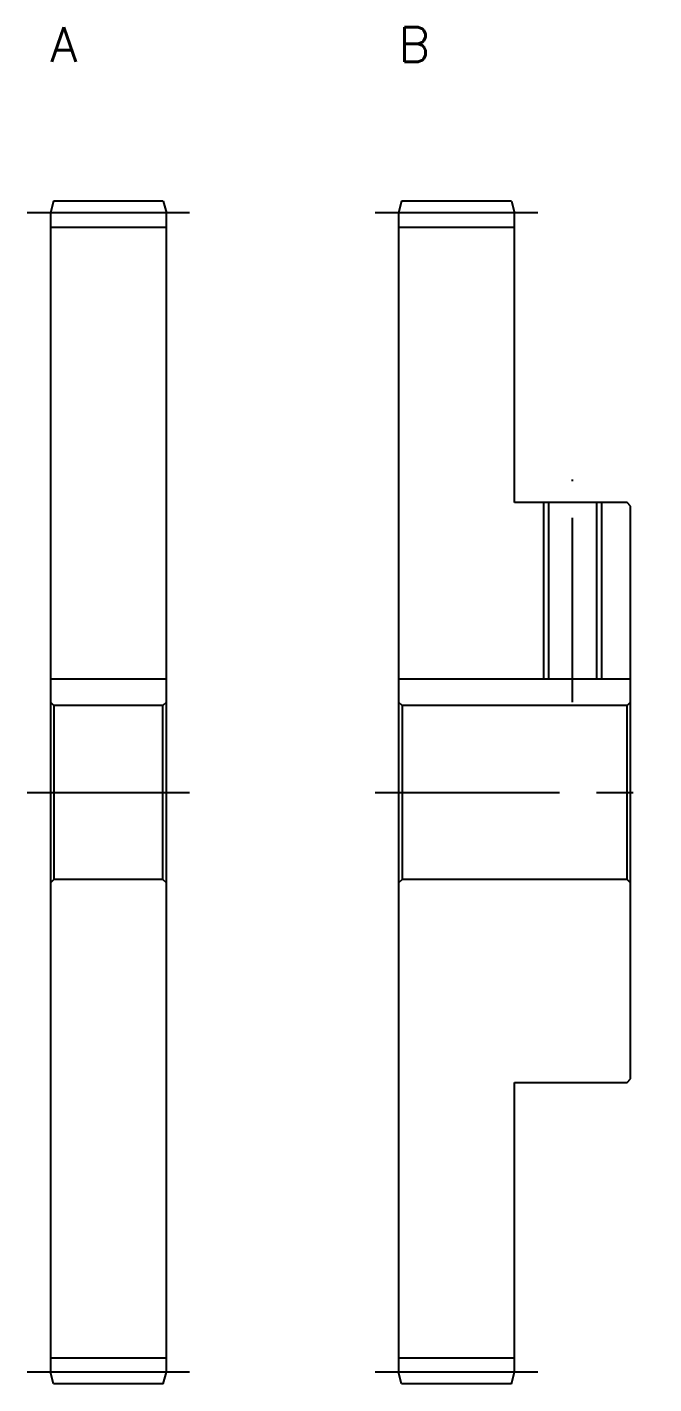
# Model space of a CAD drawing. Extents: x -2 to 174, y -13 to 127.
# Drawn here: x 120 to 174, y 10 to 127 of the extents above; entities that cross this region are included whole.
import ezdxf

# ---------------------------------------------------------------- set-up
doc = ezdxf.new("R2010")
doc.units = 0
doc.header["$LTSCALE"] = 0.5
doc.linetypes.add('CENTER', pattern=[50.8, 31.75, -6.35, 6.35, -6.35])
for name, color, linetype in [('MSM_CENTER', 1, 'CENTER'), ('MSM_CONTINUOUS', 7, 'CONTINUOUS'), ('MSM_NARROW', 5, 'CONTINUOUS'), ('MSM_PART_NUMBER', 7, 'CONTINUOUS')]:
    doc.layers.add(name, color=color, linetype=linetype)
doc.styles.get("Standard").update_dxf_attribs({"font": 'txt.shx', "height": 2, "bigfont": 'bigfont.shx'})

msp = doc.modelspace()

# ---------------------------------------------------------------- linework, layer by layer
at = {"layer": 'MSM_CENTER'}
for p, q in [((134, 111), (120, 111)), ((164, 111), (150, 111)), ((167, 68.8), (167, 88)), ((120, 61), (134, 61)), ((150, 61), (174, 61)), ((134, 11), (120, 11)), ((164, 11), (150, 11))]:
    msp.add_line(p, q, dxfattribs=at)
at = {"layer": 'MSM_CONTINUOUS'}
for p, q in [((122.27, 112), (122, 111)), ((131.73, 112), (122.27, 112)), ((131.73, 112), (132, 111)), ((152.27, 112), (152, 111)), ((161.73, 112), (152.27, 112)), ((161.73, 112), (162, 111)), ((122, 111), (122, 11)), ((132, 11), (132, 111)), ((152, 111), (152, 11)), ((162, 86), (162, 111)), ((122, 109.75), (132, 109.75)), ((152, 109.75), (162, 109.75)), ((171.7, 86), (162, 86)), ((164.93, 86), (164.93, 70.8)), ((169.07, 86), (169.07, 70.8)), ((172, 85.7), (171.7, 86)), ((172, 36.3), (172, 85.7)), ((122, 70.8), (132, 70.8)), ((152, 70.8), (172, 70.8)), ((122.3, 68.5), (122, 68.8)), ((131.7, 68.5), (122.3, 68.5)), ((122.3, 68.5), (122.3, 53.5)), ((132, 68.8), (131.7, 68.5)), ((131.7, 53.5), (131.7, 68.5)), ((152.3, 68.5), (152, 68.8)), ((171.7, 68.5), (152.3, 68.5)), ((152.3, 68.5), (152.3, 53.5)), ((172, 68.8), (171.7, 68.5)), ((171.7, 53.5), (171.7, 68.5)), ((122.3, 53.5), (122, 53.2)), ((131.7, 53.5), (122.3, 53.5)), ((132, 53.2), (131.7, 53.5)), ((152.3, 53.5), (152, 53.2)), ((171.7, 53.5), (152.3, 53.5)), ((172, 53.2), (171.7, 53.5)), ((171.7, 36), (172, 36.3)), ((162, 11), (162, 36)), ((162, 36), (171.7, 36)), ((122, 12.25), (132, 12.25)), ((152, 12.25), (162, 12.25)), ((122.27, 10), (122, 11)), ((131.73, 10), (132, 11)), ((152.27, 10), (152, 11)), ((161.73, 10), (162, 11)), ((131.73, 10), (122.27, 10)), ((161.73, 10), (152.27, 10))]:
    msp.add_line(p, q, dxfattribs=at)
at = {"layer": 'MSM_NARROW'}
for p, q in [((164.5, 86), (164.5, 70.8)), ((169.5, 86), (169.5, 70.8))]:
    msp.add_line(p, q, dxfattribs=at)

# ---------------------------------------------------------------- texts
at = {"layer": 'MSM_PART_NUMBER'}
for s, p in [('A', (122, 124)), ('B', (152, 124))]:
    msp.add_text(s, height=3, dxfattribs=at).set_placement(p)

doc.saveas('drawing.dxf')
